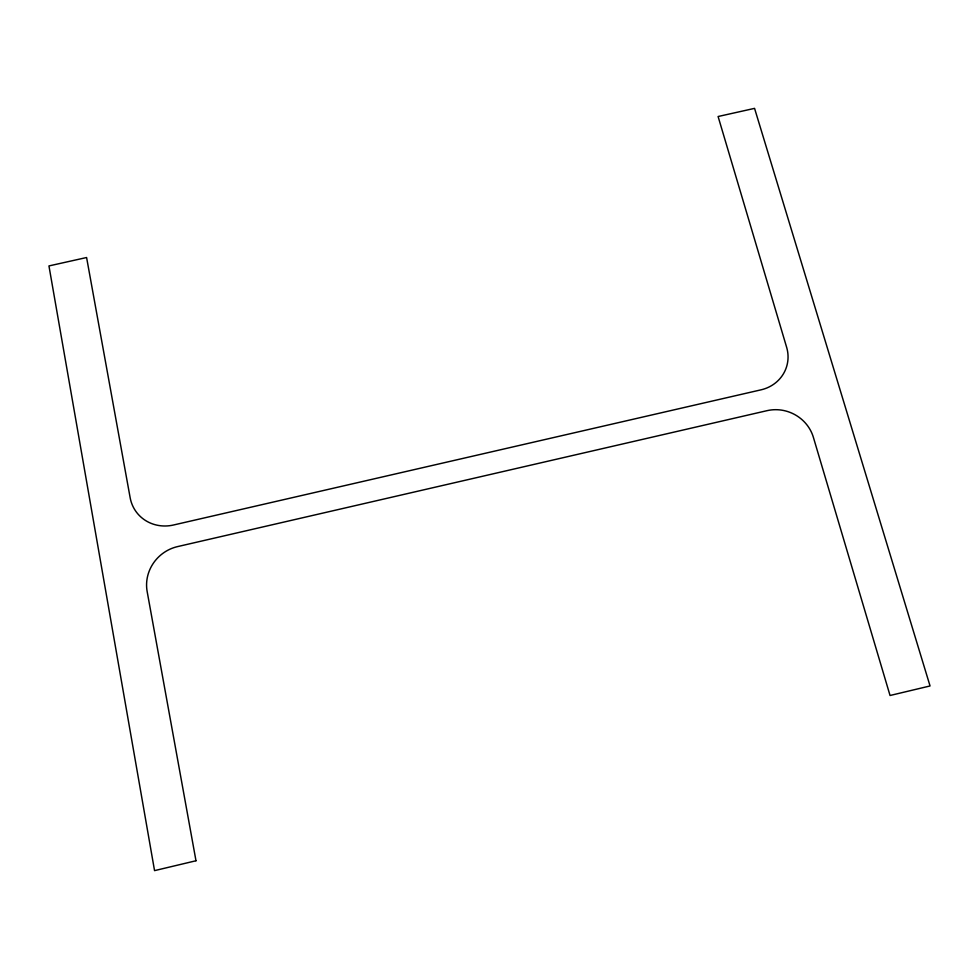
<?xml version="1.0" encoding="UTF-8"?>
<svg xmlns="http://www.w3.org/2000/svg" width="979" height="979" viewBox="0 0 979 979"><rect width="100%" height="100%" fill="white"/><g stroke="black" fill="none" stroke-linecap="round" stroke-linejoin="round"><path stroke-width="1.47" d="M195.984 860.761L154.547 870.625L48.95 265.933L86.593 257.526L130.158 497.76A37.851 35.758 -34 0 0 173.479 525.013L761.05 389.826A37.19 34.914 18.3 0 0 786.639 347.3L718.096 116.513L754.564 108.375L930.05 685.961L890.046 695.494L813.378 437.319A37.912 35.831 24.9 0 0 767.108 410.654L177.529 546.612A38.585 36.737 -41.3 0 0 147.156 591.549L195.984 860.761"/></g></svg>
